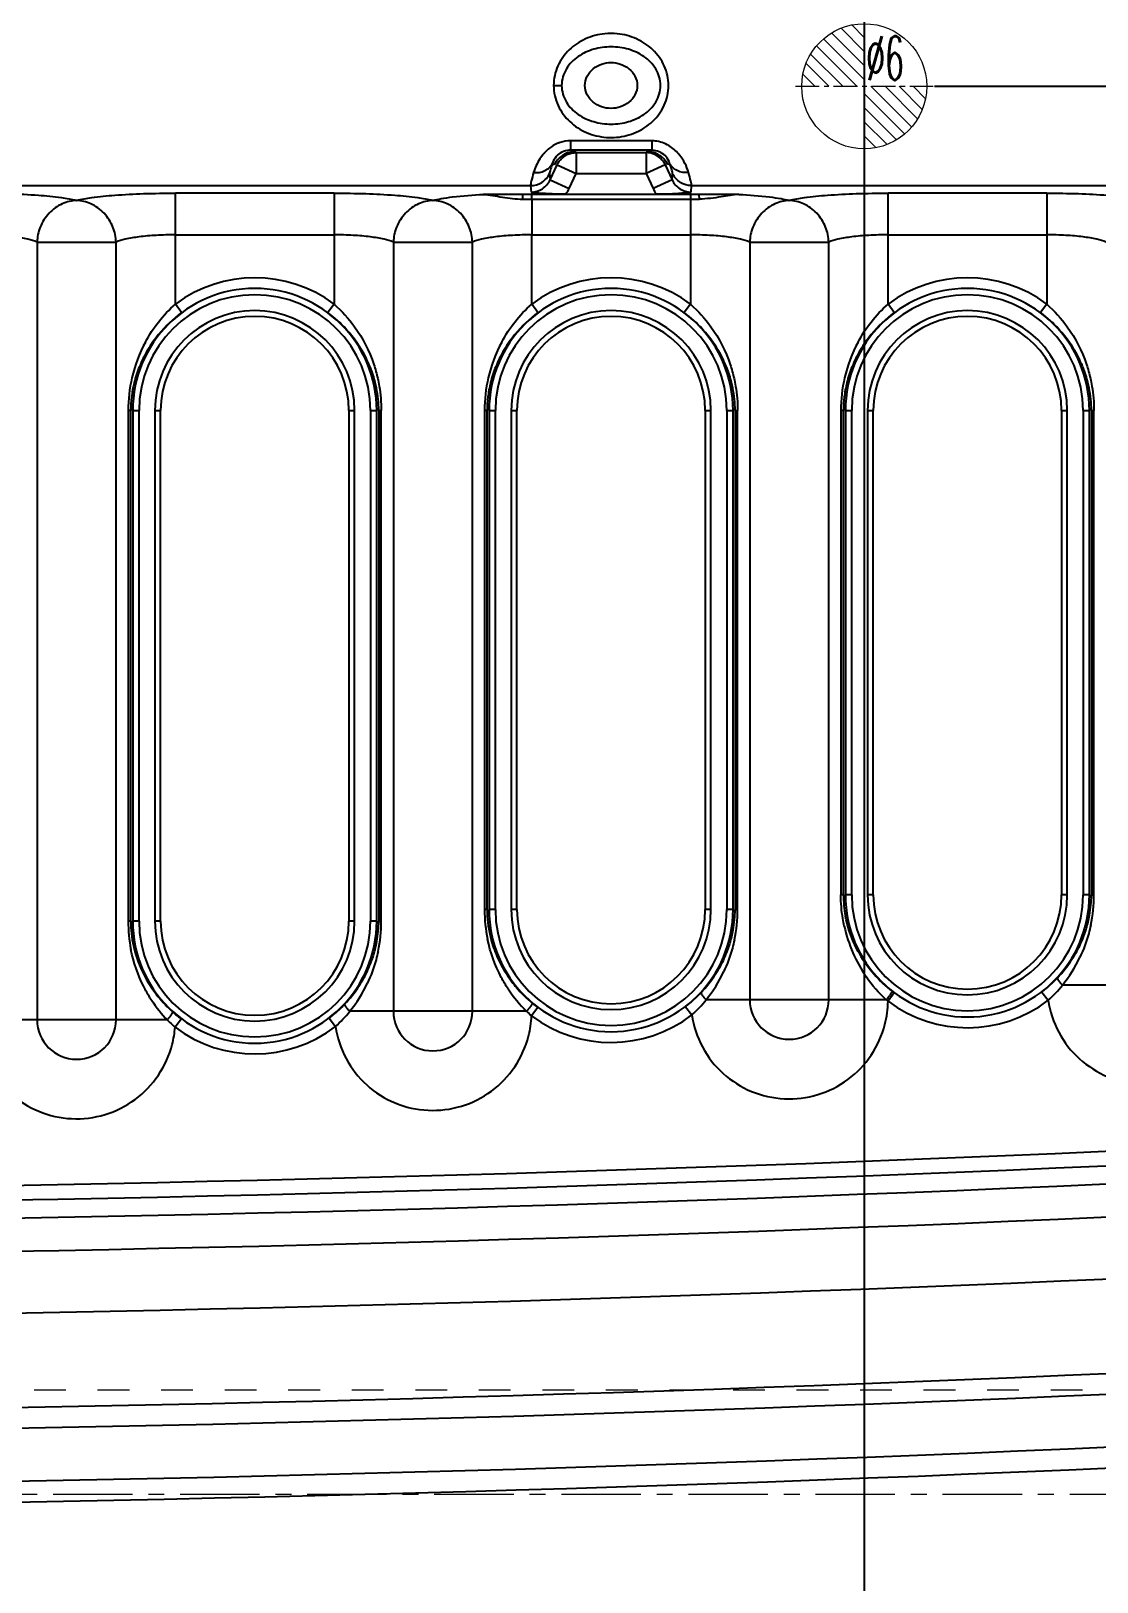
# Model space of a CAD drawing. Header units: millimetres. Extents: x 699 to 6116, y -3115 to -1923.
# Drawn here: x 1082.9 to 1134, y -2572.3 to -2497.9 of the extents above; entities that cross this region are included whole.
import ezdxf
from ezdxf.enums import TextEntityAlignment as Align

# ---------------------------------------------------------------- set-up
doc = ezdxf.new("R2010")
doc.units = ezdxf.units.MM
doc.header["$LTSCALE"] = 16.335
doc.header["$PDMODE"] = 3
doc.header["$PDSIZE"] = 0.3125
doc.linetypes.add('CENTER', pattern=[0.6, 0.375, -0.075, 0.075, -0.075])
doc.linetypes.add('HIDDEN', pattern=[0.2, 0.1, -0.1])
doc.layers.get('0').update_dxf_attribs({"linetype": 'CONTINUOUS'})
doc.layers.get('Defpoints').update_dxf_attribs({"linetype": 'CONTINUOUS'})
doc.layers.add('cool', color=153, linetype='HIDDEN', lineweight=9)
doc.layers.add('epin', color=13, linetype='CONTINUOUS', lineweight=9)
doc.styles.get("Standard").update_dxf_attribs({"font": 'txt', "width": 0.8})
doc.styles.add('TXT05', font='txt.shx', dxfattribs={"width": 0.5, "bigfont": 'gbcbig.shx'})
doc.dimstyles.get("Standard").update_dxf_attribs({"dimtxt": 0.15625, "dimasz": 0.1875, "dimexe": 0.125, "dimexo": 0.0625, "dimtad": 0, "dimtih": 1, "dimtoh": 1, "dimdsep": 46, "dimtxsty": 'Standard', "dimcen": 0.09, "dimadec": 0, "dimazin": 0, "dimtp": 0.01, "dimtm": 0.01, "dimtfac": 1, "dimtofl": 0, "dimtmove": 0, "dimatfit": 3, "dimfxl": 0, "dimtolj": 1, "dimarcsym": 0})

# ---------------------------------------------------------------- blocks, each defined once
blk = doc.blocks.new('epin_ejp_6')
at = {"layer": 'epin'}
h = blk.add_hatch(dxfattribs=at)
h.set_pattern_fill('_ANSI31', color=123, scale=0.15, angle=90, style=0)
h.set_pattern_definition([(135, (-2387.40246, 110.88073), (-0.3367596, -0.3367596), [])])
h.paths.add_polyline_path([(0, 3, 0.414214), (-3, 0), (0, 0)])
h.paths.add_polyline_path([(3, 0), (0, 0), (0, -3, 0.414214)])
at = {"layer": 'epin', "color": 1, "linetype": 'CENTER', "ltscale": 0.186593}
for p, q in [((0, -3.3), (0, 3.3)), ((-3.3, 0), (3.3, 0))]:
    blk.add_line(p, q, dxfattribs=at)
at = {"layer": 'epin'}
blk.add_circle((0, 0), 3, dxfattribs=at)
at = {"layer": 'epin', "color": 6, "style": 'TXT05', "width": 0.5}
blk.add_text('%%c6', height=2.1, dxfattribs=at).set_placement((0.995, 1.35), align=Align.MIDDLE)
blk = doc.blocks.new('*D749')
at = {"color": 4, "lineweight": -2}
blk.add_line((1126.21, -2500.543), (1336.786, -2500.543), dxfattribs=at)
at = {"layer": 'Defpoints', "color": 0}
for p in [(1045.847, -2423.043), (1126.147, -2500.543), (1336.786, -2500.543)]:
    blk.add_point(p, dxfattribs=at)
at = {"color": 6, "insert": (1352.119, -2500.543), "char_height": 10, "attachment_point": 5}
blk.add_mtext('\\A1;77.50', dxfattribs=at)
blk = doc.blocks.new('*D750')
at = {"color": 4, "lineweight": -2}
blk.add_line((1201.41, -2596.043), (1336.786, -2596.043), dxfattribs=at)
at = {"layer": 'Defpoints', "color": 0}
for p in [(1045.847, -2423.043), (1201.347, -2596.043), (1336.786, -2596.043)]:
    blk.add_point(p, dxfattribs=at)
at = {"color": 6, "insert": (1354.119, -2596.043), "char_height": 10, "attachment_point": 5}
blk.add_mtext('\\A1;173.00', dxfattribs=at)
blk = doc.blocks.new('*D751')
at = {"color": 4, "lineweight": -2}
blk.add_line((1195.847, -2601.605), (1195.847, -2674.578), dxfattribs=at)
at = {"layer": 'Defpoints', "color": 0}
for p in [(1045.847, -2423.043), (1195.847, -2601.543), (1195.847, -2674.578)]:
    blk.add_point(p, dxfattribs=at)
at = {"color": 6, "insert": (1195.847, -2691.244), "char_height": 10, "attachment_point": 5, "rotation": 90}
blk.add_mtext('\\A1;150.00', dxfattribs=at)
blk = doc.blocks.new('*D752')
at = {"color": 4, "lineweight": -2}
blk.add_line((1122.847, -2447.405), (1122.847, -2674.578), dxfattribs=at)
at = {"layer": 'Defpoints', "color": 0}
for p in [(1045.847, -2423.043), (1122.847, -2447.343), (1122.847, -2674.578)]:
    blk.add_point(p, dxfattribs=at)
at = {"color": 6, "insert": (1122.847, -2689.244), "char_height": 10, "attachment_point": 5, "rotation": 90}
blk.add_mtext('\\A1;77.00', dxfattribs=at)

msp = doc.modelspace()

# ---------------------------------------------------------------- linework, layer by layer
at = {"color": 7, "linetype": 'Continuous'}
for p, q in [((1107.945, -2500.505), (1108.33, -2500.505)), ((1112.65, -2503.157), (1108.754, -2503.157)), ((1108.754, -2503.157), (1108.754, -2503.61)), ((1112.65, -2503.157), (1112.65, -2503.61)), ((1108.452, -2503.823), (1108.45, -2503.823)), ((1112.65, -2503.61), (1108.754, -2503.61)), ((1108.754, -2503.61), (1108.849, -2503.69)), ((1108.849, -2503.69), (1109.023, -2503.69)), ((1109.023, -2503.722), (1112.38, -2503.722)), ((1109.023, -2503.722), (1109.023, -2504.728)), ((1112.38, -2503.69), (1112.554, -2503.69)), ((1112.38, -2503.722), (1112.38, -2504.728)), ((1112.65, -2503.61), (1112.554, -2503.69)), ((1112.954, -2503.823), (1112.952, -2503.823)), ((1107.777, -2505.025), (1108.113, -2504.303)), ((1107.895, -2504.233), (1107.979, -2504.303)), ((1108.113, -2504.303), (1109.023, -2504.728)), ((1113.29, -2504.303), (1112.38, -2504.728)), ((1113.29, -2504.303), (1113.627, -2505.025)), ((1113.508, -2504.233), (1113.425, -2504.303)), ((994.907, -2505.305), (1106.842, -2505.305)), ((1106.842, -2505.305), (1106.868, -2505.612)), ((1107.752, -2504.729), (1107.777, -2505.025)), ((1107.777, -2505.025), (1108.687, -2505.449)), ((1108.687, -2505.449), (1109.023, -2504.728)), ((1109.023, -2504.728), (1112.38, -2504.728)), ((1112.38, -2504.728), (1112.717, -2505.449)), ((1113.627, -2505.025), (1112.717, -2505.449)), ((1113.627, -2505.025), (1113.652, -2504.729)), ((1114.536, -2505.612), (1114.562, -2505.305)), ((1114.562, -2505.305), (1150.922, -2505.305)), ((1097.416, -2505.667), (1089.8, -2505.667)), ((1089.8, -2510.99), (1089.8, -2505.667)), ((1097.416, -2505.667), (1097.416, -2510.99)), ((1106.464, -2505.954), (1106.476, -2505.73)), ((1114.509, -2505.729), (1106.894, -2505.729)), ((1106.895, -2505.96), (1106.894, -2507.667)), ((1106.895, -2505.96), (1114.509, -2505.96)), ((1114.509, -2505.729), (1114.51, -2510.99)), ((1114.94, -2505.954), (1114.928, -2505.73)), ((1131.603, -2505.667), (1123.987, -2505.667)), ((1123.987, -2510.99), (1123.987, -2505.667)), ((1131.603, -2505.667), (1131.603, -2510.99)), ((1089.8, -2507.667), (1097.416, -2507.667)), ((1106.894, -2507.667), (1114.51, -2507.667)), ((1106.894, -2510.99), (1106.894, -2507.667)), ((1123.987, -2507.667), (1131.603, -2507.667)), ((1083.166, -2508.018), (1086.957, -2508.018)), ((1083.166, -2508.018), (1083.166, -2545.3)), ((1086.957, -2545.3), (1086.957, -2508.018)), ((1100.26, -2508.018), (1104.051, -2508.018)), ((1100.26, -2508.018), (1100.26, -2544.897)), ((1104.051, -2544.897), (1104.051, -2508.018)), ((1117.353, -2508.018), (1121.144, -2508.018)), ((1117.353, -2508.018), (1117.353, -2544.344)), ((1121.144, -2544.344), (1121.144, -2508.018)), ((1090.1, -2511.392), (1089.8, -2510.99)), ((1097.416, -2510.99), (1097.116, -2511.392)), ((1107.194, -2511.392), (1106.894, -2510.99)), ((1114.51, -2510.99), (1114.21, -2511.392)), ((1124.287, -2511.392), (1123.987, -2510.99)), ((1131.603, -2510.99), (1131.303, -2511.392)), ((1087.661, -2516.09), (1087.537, -2516.09)), ((1087.537, -2516.09), (1087.537, -2540.574)), ((1087.661, -2540.574), (1087.661, -2516.09)), ((1087.757, -2516.09), (1088.058, -2516.09)), ((1087.757, -2516.09), (1087.757, -2540.574)), ((1088.058, -2540.574), (1088.058, -2516.09)), ((1088.819, -2516.09), (1089.095, -2516.09)), ((1088.819, -2516.09), (1088.819, -2540.574)), ((1089.095, -2540.574), (1089.095, -2516.09)), ((1098.122, -2516.09), (1098.398, -2516.09)), ((1098.122, -2516.09), (1098.122, -2540.574)), ((1098.398, -2540.574), (1098.398, -2516.09)), ((1099.159, -2516.09), (1099.46, -2516.09)), ((1099.159, -2516.09), (1099.159, -2540.574)), ((1099.46, -2540.574), (1099.46, -2516.09)), ((1099.555, -2516.09), (1099.68, -2516.09)), ((1099.555, -2516.09), (1099.555, -2540.574)), ((1099.68, -2540.574), (1099.68, -2516.09)), ((1104.755, -2516.09), (1104.631, -2516.09)), ((1104.631, -2516.09), (1104.631, -2540.021)), ((1104.755, -2540.021), (1104.755, -2516.09)), ((1104.85, -2516.09), (1105.151, -2516.09)), ((1104.85, -2516.09), (1104.85, -2540.021)), ((1105.151, -2540.021), (1105.151, -2516.09)), ((1105.912, -2516.09), (1106.188, -2516.09)), ((1105.912, -2516.09), (1105.912, -2540.021)), ((1106.188, -2540.021), (1106.188, -2516.09)), ((1115.216, -2516.09), (1115.491, -2516.09)), ((1115.216, -2516.09), (1115.216, -2540.021)), ((1115.491, -2540.021), (1115.491, -2516.09)), ((1116.252, -2516.09), (1116.553, -2516.09)), ((1116.252, -2516.09), (1116.252, -2540.021)), ((1116.553, -2540.021), (1116.553, -2516.09)), ((1116.649, -2516.09), (1116.773, -2516.09)), ((1116.649, -2516.09), (1116.649, -2540.021)), ((1116.773, -2540.021), (1116.773, -2516.09)), ((1121.848, -2516.09), (1121.724, -2516.09)), ((1121.724, -2516.09), (1121.724, -2539.317)), ((1121.848, -2539.317), (1121.848, -2516.09)), ((1121.944, -2516.09), (1122.245, -2516.09)), ((1121.944, -2516.09), (1121.944, -2539.317)), ((1122.245, -2539.317), (1122.245, -2516.09)), ((1123.006, -2516.09), (1123.282, -2516.09)), ((1123.006, -2516.09), (1123.006, -2539.317)), ((1123.282, -2539.317), (1123.282, -2516.09)), ((1132.309, -2516.09), (1132.585, -2516.09)), ((1132.309, -2516.09), (1132.309, -2539.317)), ((1132.585, -2539.317), (1132.585, -2516.09)), ((1133.346, -2516.09), (1133.647, -2516.09)), ((1133.346, -2516.09), (1133.346, -2539.317)), ((1133.647, -2539.317), (1133.647, -2516.09)), ((1133.742, -2516.09), (1133.867, -2516.09)), ((1133.742, -2516.09), (1133.742, -2539.317)), ((1133.867, -2539.317), (1133.867, -2516.09)), ((1121.848, -2539.317), (1121.724, -2539.317)), ((1122.245, -2539.317), (1121.944, -2539.317)), ((1123.282, -2539.317), (1123.006, -2539.317)), ((1132.585, -2539.317), (1132.309, -2539.317)), ((1133.647, -2539.317), (1133.346, -2539.317)), ((1133.742, -2539.317), (1133.867, -2539.317)), ((1104.755, -2540.021), (1104.631, -2540.021)), ((1105.151, -2540.021), (1104.85, -2540.021)), ((1106.188, -2540.021), (1105.912, -2540.021)), ((1115.491, -2540.021), (1115.216, -2540.021)), ((1116.553, -2540.021), (1116.252, -2540.021)), ((1116.649, -2540.021), (1116.773, -2540.021)), ((1087.661, -2540.574), (1087.537, -2540.574)), ((1088.058, -2540.574), (1087.757, -2540.574)), ((1089.095, -2540.574), (1088.819, -2540.574)), ((1098.398, -2540.574), (1098.122, -2540.574)), ((1099.46, -2540.574), (1099.159, -2540.574)), ((1099.555, -2540.574), (1099.68, -2540.574)), ((1124.287, -2544.015), (1123.987, -2544.417)), ((1131.361, -2543.971), (1131.666, -2544.37)), ((1141.081, -2543.641), (1132.352, -2543.641)), ((1107.189, -2544.716), (1106.889, -2545.117)), ((1114.268, -2544.675), (1114.573, -2545.073)), ((1123.905, -2544.344), (1115.259, -2544.344)), ((1089.407, -2545.3), (1081.072, -2545.3)), ((1090.088, -2545.263), (1089.786, -2545.664)), ((1097.174, -2545.228), (1097.479, -2545.626)), ((1106.651, -2544.897), (1098.165, -2544.897))]:
    msp.add_line(p, q, dxfattribs=at)
for centre, radius, start, end in [((1110.702, -2501.034), 3.024, 84.32787, 95.71334), ((1110.702, -2499.979), 3.02, 265.76411, 275.02193), ((1112.649, -2504.718), 1.56, 80.67566, 89.98573), ((1109.032, -2505.141), 2.074, 136.64159, 138.91854), ((1108.948, -2505.059), 1.957, 127.73679, 136.7035), ((1108.895, -2504.734), 1.013, 115.92354, 154.94585), ((1109.023, -2504.724), 1.001, 111.68775, 133.43168), ((1112.38, -2504.725), 1.003, 46.58371, 89.99284), ((1112.651, -2504.565), 0.955, 82.49671, 90.08854), ((1112.509, -2504.734), 1.013, 25.05403, 64.07634), ((1108.661, -2504.447), 0.795, 156.55422, 164.43916), ((1106.893, -2490.117), 15.842, 268.4482, 270.00816), ((1106.892, -2591.063), 85.333, 89.99885, 90.27965), ((1106.85, -2504.592), 2.027, 326.66897, 334.99203), ((1114.553, -2504.593), 2.026, 205.00418, 213.33483), ((1114.51, -2590.956), 85.227, 89.71923, 90.00086), ((1114.51, -2490.06), 15.899, 269.99392, 271.54744), ((1093.608, -2516.09), 6.365, 53.25404, 126.74596), ((1110.702, -2516.09), 6.365, 53.25449, 126.74604), ((1127.795, -2516.09), 6.365, 53.25404, 126.74596), ((1093.608, -2516.09), 5.852, 0, 180), ((1093.608, -2516.09), 5.551, 0, 180), ((1110.702, -2516.09), 5.852, 0, 180), ((1110.702, -2516.09), 5.551, 0, 180), ((1127.795, -2516.09), 5.852, 0, 180), ((1127.795, -2516.09), 5.551, 0, 180), ((1093.608, -2516.09), 4.79, 0, 180), ((1110.702, -2516.09), 4.79, 0, 180), ((1127.795, -2516.09), 4.79, 0, 180), ((1093.842, -2516.417), 6.265, 126.67154, 140.62332), ((1093.608, -2516.09), 4.514, 0, 180), ((1093.368, -2516.424), 6.275, 42.45432, 53.32018), ((1110.936, -2516.417), 6.265, 126.67154, 140.62332), ((1110.702, -2516.09), 4.514, 0, 180), ((1110.461, -2516.424), 6.275, 42.45432, 53.32018), ((1128.029, -2516.417), 6.265, 126.67154, 140.62332), ((1127.795, -2516.09), 4.514, 0, 180), ((1127.555, -2516.424), 6.275, 42.45432, 53.32018), ((1094.402, -2516.057), 6.86, 151.70951, 167.07638), ((1093.713, -2516.309), 6.097, 140.63545, 149.13661), ((1111.496, -2516.057), 6.86, 151.70951, 167.07638), ((1110.806, -2516.309), 6.097, 140.63545, 149.13661), ((1128.589, -2516.057), 6.86, 151.70951, 167.07638), ((1127.9, -2516.309), 6.097, 140.63545, 149.13661), ((1093.565, -2516.22), 5.924, 149.14275, 157.86892), ((1110.659, -2516.22), 5.924, 149.14275, 157.86892), ((1127.752, -2516.22), 5.924, 149.14275, 157.86892), ((1093.387, -2516.147), 5.732, 157.87532, 165.89125), ((1110.48, -2516.147), 5.732, 157.87532, 165.89125), ((1127.574, -2516.147), 5.732, 157.87532, 165.89125), ((1094.522, -2516.094), 6.985, 167.0025, 179.96792), ((1093.225, -2516.105), 5.565, 165.90603, 173.29158), ((1093.925, -2516.107), 5.631, 0.17075, 11.28696), ((1111.616, -2516.094), 6.985, 167.0025, 179.96792), ((1110.319, -2516.105), 5.565, 165.90603, 173.29158), ((1111.018, -2516.107), 5.631, 0.17075, 11.28696), ((1128.709, -2516.094), 6.985, 167.0025, 179.96792), ((1127.412, -2516.105), 5.565, 165.90603, 173.29158), ((1128.112, -2516.107), 5.631, 0.17075, 11.28696), ((1093.117, -2516.09), 5.455, 173.30508, 179.99397), ((1110.21, -2516.09), 5.455, 173.30508, 179.99397), ((1127.304, -2516.09), 5.455, 173.30508, 179.99397), ((1127.449, -2539.304), 5.601, 180.13421, 190.56557), ((1127.795, -2539.317), 5.852, 180, 0), ((1127.795, -2539.317), 5.551, 180, 360), ((1127.795, -2539.317), 4.79, 180, 360), ((1127.795, -2539.317), 4.514, 180, 0), ((1126.944, -2539.317), 6.922, 347.91491, 0.00271), ((1111.578, -2540.021), 6.948, 179.99565, 191.79341), ((1110.43, -2539.997), 5.675, 180.23539, 192.81463), ((1110.702, -2540.021), 5.852, 180, 0), ((1110.702, -2540.021), 5.551, 180, 360), ((1110.702, -2540.021), 4.79, 180, 360), ((1110.702, -2540.021), 4.514, 180, 0), ((1109.851, -2540.021), 6.922, 347.91491, 0.00271), ((1094.497, -2540.571), 6.959, 180.02038, 191.24318), ((1093.32, -2540.553), 5.658, 180.21039, 192.28414), ((1093.608, -2540.574), 5.852, 180, 0), ((1093.608, -2540.574), 5.551, 180, 360), ((1093.608, -2540.574), 4.79, 180, 360), ((1093.608, -2540.574), 4.514, 180, 0), ((1092.757, -2540.574), 6.922, 347.91491, 0.00271), ((1128.577, -2539.355), 6.847, 192.30234, 214.77016), ((1128.15, -2539.311), 5.59, 339.44455, 346.63598), ((1093.963, -2540.568), 5.59, 339.44455, 346.63598), ((1111.057, -2540.015), 5.59, 339.44455, 346.63598), ((1127.923, -2539.218), 5.836, 331.24539, 339.36727), ((1093.736, -2540.474), 5.836, 331.24539, 339.36727), ((1110.744, -2539.845), 6.021, 204.68143, 217.09699), ((1110.829, -2539.921), 5.836, 331.24539, 339.36727), ((1127.9, -2539.098), 6.097, 209.83705, 221.28497), ((1127.176, -2539.447), 6.662, 320.98408, 334.63815), ((1127.614, -2539.055), 6.185, 326.92539, 331.30518), ((1093.63, -2540.41), 5.997, 203.72274, 215.74473), ((1093.427, -2540.312), 6.185, 326.92539, 331.30518), ((1110.083, -2540.151), 6.662, 320.98408, 334.63815), ((1110.52, -2539.759), 6.185, 326.92539, 331.30518), ((1128.031, -2538.988), 6.268, 221.26192, 232.32065), ((1092.989, -2540.704), 6.662, 320.98408, 334.63815), ((1111.131, -2540.29), 6.427, 213.33947, 225.80688), ((1128.13, -2538.869), 6.422, 232.26634, 233.24758), ((1094.084, -2540.805), 6.487, 212.01283, 222.72997), ((1111.027, -2539.585), 6.407, 230.2785, 233.20064), ((1119.249, -2544.344), 1.896, 180.00015, 359.99985), ((1119.249, -2544.344), 4.739, 345.50376, 359.12551), ((1127.602, -2540.262), 5.507, 227.83305, 228.96586), ((1127.795, -2539.317), 6.365, 233.24767, 307.45489), ((1085.062, -2545.3), 1.896, 180.00015, 359.99985), ((1094.034, -2540.846), 6.423, 222.76352, 223.90628), ((1093.478, -2541.44), 5.61, 223.46878, 225.30291), ((1093.338, -2541.584), 5.409, 225.29177, 228.95989), ((1093.902, -2540.176), 6.358, 228.35561, 231.56573), ((1093.97, -2540.092), 6.466, 231.56109, 233.09781), ((1102.155, -2544.897), 1.896, 180.00015, 359.99985), ((1110.491, -2540.977), 5.488, 225.59483, 228.97683), ((1102.155, -2544.897), 4.739, 345.50378, 357.34241), ((1110.702, -2540.021), 6.365, 233.19616, 307.45489), ((1085.062, -2545.3), 4.739, 345.50343, 355.59575), ((1093.608, -2540.574), 6.365, 233.09655, 307.45489), ((1045.847, -555.868), 1997.698, 265.604565, 274.395435), ((1045.847, -555.868), 1998.398, 265.604565, 274.395435), ((1045.847, -555.868), 1999.273, 265.604565, 274.395435), ((1045.847, -555.868), 2000.858, 265.604565, 274.395435), ((1045.847, -555.868), 2003.819, 265.604565, 274.395435), ((1045.847, -555.868), 2008.352, 265.604565, 274.395435), ((1045.847, -555.868), 2009.339, 265.604565, 274.395435), ((1045.847, -555.868), 2011.88, 265.604565, 274.395435), ((1045.847, -555.868), 2012.885, 265.604565, 274.395435)]:
    msp.add_arc(centre, radius, start, end, dxfattribs=at)
for points, knots in [([(1110.401, -2498.025), (1110.083, -2498.057), (1109.458, -2498.222), (1108.656, -2498.757), (1108.087, -2499.543), (1107.945, -2500.184), (1107.945, -2500.505)], [0, 0, 0, 0, 0.252231, 0.499459, 0.747286, 1, 1, 1, 1]), ([(1113.074, -2500.505), (1113.074, -2500.227), (1112.904, -2499.67), (1112.304, -2499.075), (1111.54, -2498.729), (1110.702, -2498.617), (1109.865, -2498.729), (1109.1, -2499.075), (1108.499, -2499.67), (1108.33, -2500.227), (1108.33, -2500.505)], [0, 0, 0, 0, 0.125692, 0.248804, 0.37272, 0.499947, 0.627175, 0.751093, 0.874204, 1, 1, 1, 1]), ([(1113.459, -2500.505), (1113.459, -2500.184), (1113.317, -2499.542), (1112.747, -2498.757), (1111.944, -2498.222), (1111.319, -2498.057), (1111.001, -2498.025)], [0, 0, 0, 0, 0.252578, 0.50044, 0.747713, 1, 1, 1, 1]), ([(1109.445, -2500.505), (1109.445, -2500.351), (1109.523, -2500.04), (1109.826, -2499.679), (1110.239, -2499.455), (1110.702, -2499.38), (1111.165, -2499.455), (1111.577, -2499.679), (1111.881, -2500.04), (1111.959, -2500.351), (1111.959, -2500.505)], [0, 0, 0, 0, 0.125273, 0.249681, 0.374348, 0.499998, 0.625649, 0.750316, 0.874725, 1, 1, 1, 1]), ([(1107.945, -2500.505), (1107.945, -2500.831), (1108.093, -2501.486), (1108.683, -2502.28), (1109.512, -2502.812), (1110.153, -2502.967), (1110.479, -2502.991)], [0, 0, 0, 0, 0.252464, 0.500169, 0.747561, 1, 1, 1, 1]), ([(1108.33, -2500.505), (1108.33, -2500.782), (1108.5, -2501.34), (1109.1, -2501.935), (1109.866, -2502.28), (1110.703, -2502.392), (1111.541, -2502.28), (1112.305, -2501.934), (1112.904, -2501.339), (1113.074, -2500.782), (1113.074, -2500.505)], [0, 0, 0, 0, 0.12581, 0.249018, 0.373016, 0.500233, 0.627385, 0.751253, 0.874314, 1, 1, 1, 1]), ([(1111.959, -2500.505), (1111.959, -2500.658), (1111.881, -2500.969), (1111.577, -2501.33), (1111.165, -2501.554), (1110.702, -2501.629), (1110.239, -2501.554), (1109.826, -2501.33), (1109.523, -2500.969), (1109.445, -2500.658), (1109.445, -2500.505)], [0, 0, 0, 0, 0.125273, 0.249681, 0.374348, 0.499998, 0.625649, 0.750316, 0.874725, 1, 1, 1, 1]), ([(1110.966, -2502.988), (1111.288, -2502.959), (1111.92, -2502.799), (1112.735, -2502.265), (1113.314, -2501.476), (1113.459, -2500.828), (1113.459, -2500.505)], [0, 0, 0, 0, 0.252338, 0.499632, 0.747398, 1, 1, 1, 1]), ([(1114.418, -2504.679), (1114.331, -2504.379), (1114.093, -2503.9), (1113.543, -2503.384), (1113.127, -2503.215), (1112.902, -2503.178)], [0, 0, 0, 0, 0.419109, 0.694063, 1, 1, 1, 1]), ([(1107.468, -2503.778), (1107.402, -2503.853), (1107.196, -2504.128), (1107.053, -2504.446), (1106.985, -2504.679)], [0, 0, 0, 0, 0.293028, 1, 1, 1, 1]), ([(1108.264, -2503.236), (1108.217, -2503.252), (1108.034, -2503.321), (1107.865, -2503.423), (1107.75, -2503.511)], [0, 0, 0, 0, 0.257893, 1, 1, 1, 1]), ([(1108.256, -2503.753), (1108.21, -2503.782), (1108.077, -2503.885), (1107.977, -2504.026), (1107.932, -2504.13)], [0, 0, 0, 0, 0.324542, 1, 1, 1, 1]), ([(1108.754, -2503.61), (1108.707, -2503.609), (1108.533, -2503.622), (1108.363, -2503.684), (1108.256, -2503.753)], [0, 0, 0, 0, 0.27182, 1, 1, 1, 1]), ([(1108.45, -2503.823), (1108.446, -2503.823), (1108.439, -2503.823), (1108.44, -2503.807), (1108.463, -2503.793), (1108.501, -2503.766), (1108.576, -2503.734), (1108.637, -2503.715), (1108.675, -2503.708)], [0, 0, 0, 0, 0.03338, 0.055741, 0.139126, 0.307065, 0.580667, 1, 1, 1, 1]), ([(1108.485, -2503.813), (1108.481, -2503.815), (1108.47, -2503.818), (1108.459, -2503.822), (1108.452, -2503.823)], [0, 0, 0, 0, 0.351875, 1, 1, 1, 1]), ([(1108.937, -2503.722), (1108.876, -2503.722), (1108.722, -2503.735), (1108.574, -2503.783), (1108.485, -2503.813)], [0, 0, 0, 0, 0.392081, 1, 1, 1, 1]), ([(1108.675, -2503.708), (1108.688, -2503.705), (1108.745, -2503.695), (1108.804, -2503.69), (1108.849, -2503.69)], [0, 0, 0, 0, 0.228819, 1, 1, 1, 1]), ([(1112.554, -2503.69), (1112.6, -2503.69), (1112.688, -2503.7), (1112.794, -2503.713), (1113.017, -2503.823), (1112.954, -2503.823)], [0, 0, 0, 0, 0.314614, 0.565598, 1, 1, 1, 1]), ([(1112.751, -2503.76), (1112.741, -2503.758), (1112.698, -2503.747), (1112.655, -2503.738), (1112.62, -2503.734)], [0, 0, 0, 0, 0.218802, 1, 1, 1, 1]), ([(1112.952, -2503.823), (1112.931, -2503.821), (1112.866, -2503.791), (1112.799, -2503.773), (1112.751, -2503.76)], [0, 0, 0, 0, 0.290003, 1, 1, 1, 1]), ([(1113.508, -2504.233), (1113.478, -2504.122), (1113.319, -2503.819), (1112.99, -2503.646), (1112.776, -2503.618)], [0, 0, 0, 0, 0.348001, 1, 1, 1, 1]), ([(1106.985, -2504.679), (1106.945, -2504.816), (1106.894, -2504.997), (1106.85, -2505.206), (1106.84, -2505.278), (1106.842, -2505.305)], [0, 0, 0, 0, 0.665407, 0.875292, 1, 1, 1, 1]), ([(1106.985, -2504.679), (1107.169, -2504.695), (1107.539, -2504.644), (1107.819, -2504.384), (1107.895, -2504.233)], [0, 0, 0, 0, 0.522337, 1, 1, 1, 1]), ([(1107.789, -2504.546), (1107.785, -2504.561), (1107.771, -2504.61), (1107.758, -2504.66), (1107.754, -2504.695)], [0, 0, 0, 0, 0.311222, 1, 1, 1, 1]), ([(1107.895, -2504.233), (1107.884, -2504.263), (1107.847, -2504.367), (1107.812, -2504.471), (1107.789, -2504.546)], [0, 0, 0, 0, 0.290956, 1, 1, 1, 1]), ([(1113.652, -2504.729), (1113.653, -2504.708), (1113.643, -2504.65), (1113.6, -2504.484), (1113.548, -2504.341), (1113.508, -2504.233)], [0, 0, 0, 0, 0.123367, 0.332805, 1, 1, 1, 1]), ([(1114.418, -2504.679), (1114.235, -2504.695), (1113.865, -2504.644), (1113.585, -2504.384), (1113.508, -2504.233)], [0, 0, 0, 0, 0.522338, 1, 1, 1, 1]), ([(1114.562, -2505.305), (1114.563, -2505.278), (1114.553, -2505.206), (1114.51, -2504.997), (1114.458, -2504.816), (1114.418, -2504.679)], [0, 0, 0, 0, 0.124728, 0.334597, 1, 1, 1, 1]), ([(1106.842, -2505.305), (1107.029, -2505.304), (1107.411, -2505.196), (1107.672, -2504.898), (1107.752, -2504.729)], [0, 0, 0, 0, 0.500608, 1, 1, 1, 1]), ([(1106.868, -2505.612), (1107.056, -2505.612), (1107.44, -2505.5), (1107.698, -2505.196), (1107.777, -2505.025)], [0, 0, 0, 0, 0.500459, 1, 1, 1, 1]), ([(1113.627, -2505.025), (1113.705, -2505.196), (1113.964, -2505.5), (1114.348, -2505.612), (1114.536, -2505.612)], [0, 0, 0, 0, 0.499533, 1, 1, 1, 1]), ([(1114.562, -2505.305), (1114.375, -2505.304), (1113.993, -2505.196), (1113.731, -2504.898), (1113.652, -2504.729)], [0, 0, 0, 0, 0.500609, 1, 1, 1, 1]), ([(1080.323, -2505.667), (1080.831, -2505.666), (1081.8, -2505.682), (1083.139, -2505.747), (1084.211, -2505.851), (1084.824, -2505.948), (1085.062, -2506.018)], [0, 0, 0, 0, 0.320374, 0.610618, 0.844066, 1, 1, 1, 1]), ([(1085.062, -2506.018), (1084.827, -2506.027), (1084.334, -2506.144), (1083.703, -2506.597), (1083.281, -2507.262), (1083.174, -2507.773), (1083.166, -2508.018)], [0, 0, 0, 0, 0.233579, 0.491555, 0.754782, 1, 1, 1, 1]), ([(1085.062, -2506.018), (1085.299, -2505.948), (1085.912, -2505.851), (1086.985, -2505.747), (1088.323, -2505.682), (1089.292, -2505.666), (1089.8, -2505.667)], [0, 0, 0, 0, 0.155949, 0.389404, 0.679649, 1, 1, 1, 1]), ([(1086.957, -2508.018), (1086.949, -2507.773), (1086.842, -2507.262), (1086.42, -2506.597), (1085.789, -2506.144), (1085.296, -2506.027), (1085.062, -2506.018)], [0, 0, 0, 0, 0.245218, 0.508445, 0.766421, 1, 1, 1, 1]), ([(1097.416, -2505.667), (1097.925, -2505.666), (1098.893, -2505.682), (1100.232, -2505.747), (1101.305, -2505.851), (1101.918, -2505.948), (1102.155, -2506.018)], [0, 0, 0, 0, 0.320373, 0.610617, 0.844065, 1, 1, 1, 1]), ([(1102.155, -2506.018), (1101.921, -2506.027), (1101.427, -2506.144), (1100.797, -2506.597), (1100.375, -2507.262), (1100.268, -2507.773), (1100.26, -2508.018)], [0, 0, 0, 0, 0.233579, 0.491555, 0.754782, 1, 1, 1, 1]), ([(1102.155, -2506.018), (1102.284, -2505.98), (1102.598, -2505.915), (1103.401, -2505.803), (1104.076, -2505.753), (1104.567, -2505.727)], [0, 0, 0, 0, 0.166376, 0.393599, 1, 1, 1, 1]), ([(1104.051, -2508.018), (1104.042, -2507.773), (1103.935, -2507.262), (1103.513, -2506.597), (1102.883, -2506.144), (1102.389, -2506.027), (1102.155, -2506.018)], [0, 0, 0, 0, 0.245219, 0.508446, 0.766421, 1, 1, 1, 1]), ([(1104.566, -2505.727), (1104.717, -2505.735), (1105.026, -2505.779), (1105.653, -2505.886), (1106.138, -2505.956), (1106.464, -2505.954)], [0, 0, 0, 0, 0.236936, 0.488719, 1, 1, 1, 1]), ([(1106.868, -2505.612), (1106.986, -2505.624), (1107.543, -2505.68), (1108.103, -2505.706), (1108.543, -2505.706)], [0, 0, 0, 0, 0.213127, 1, 1, 1, 1]), ([(1106.895, -2505.96), (1106.895, -2505.943), (1106.894, -2505.866), (1106.894, -2505.79), (1106.894, -2505.729)], [0, 0, 0, 0, 0.212705, 1, 1, 1, 1]), ([(1112.86, -2505.706), (1113.021, -2505.706), (1113.581, -2505.697), (1114.139, -2505.653), (1114.536, -2505.612)], [0, 0, 0, 0, 0.287231, 1, 1, 1, 1]), ([(1116.837, -2505.727), (1116.551, -2505.745), (1115.923, -2505.864), (1115.29, -2505.944), (1114.94, -2505.954)], [0, 0, 0, 0, 0.450175, 1, 1, 1, 1]), ([(1116.837, -2505.727), (1117.328, -2505.753), (1118.003, -2505.803), (1118.806, -2505.915), (1119.119, -2505.98), (1119.249, -2506.018)], [0, 0, 0, 0, 0.606441, 0.833644, 1, 1, 1, 1]), ([(1119.249, -2506.018), (1119.014, -2506.027), (1118.521, -2506.144), (1117.89, -2506.597), (1117.468, -2507.262), (1117.361, -2507.773), (1117.353, -2508.018)], [0, 0, 0, 0, 0.233578, 0.491553, 0.754781, 1, 1, 1, 1]), ([(1119.249, -2506.018), (1119.486, -2505.948), (1120.099, -2505.851), (1121.172, -2505.747), (1122.51, -2505.682), (1123.479, -2505.666), (1123.987, -2505.667)], [0, 0, 0, 0, 0.155948, 0.389403, 0.679648, 1, 1, 1, 1]), ([(1121.144, -2508.018), (1121.136, -2507.773), (1121.029, -2507.262), (1120.607, -2506.597), (1119.976, -2506.144), (1119.483, -2506.027), (1119.249, -2506.018)], [0, 0, 0, 0, 0.245218, 0.508445, 0.766421, 1, 1, 1, 1]), ([(1131.603, -2505.667), (1132.112, -2505.666), (1133.08, -2505.682), (1134.419, -2505.747), (1135.492, -2505.851), (1136.105, -2505.948), (1136.342, -2506.018)], [0, 0, 0, 0, 0.320374, 0.610618, 0.844066, 1, 1, 1, 1]), ([(1083.166, -2508.018), (1083.028, -2507.95), (1082.66, -2507.851), (1082.015, -2507.747), (1081.21, -2507.682), (1080.628, -2507.667), (1080.323, -2507.667)], [0, 0, 0, 0, 0.159969, 0.39318, 0.681951, 1, 1, 1, 1]), ([(1089.8, -2507.667), (1089.495, -2507.667), (1088.913, -2507.682), (1088.108, -2507.747), (1087.463, -2507.851), (1087.095, -2507.95), (1086.957, -2508.018)], [0, 0, 0, 0, 0.318055, 0.606823, 0.840028, 1, 1, 1, 1]), ([(1100.26, -2508.018), (1100.122, -2507.95), (1099.753, -2507.851), (1099.108, -2507.747), (1098.304, -2507.682), (1097.721, -2507.667), (1097.416, -2507.667)], [0, 0, 0, 0, 0.159969, 0.39318, 0.681951, 1, 1, 1, 1]), ([(1106.894, -2507.667), (1106.589, -2507.667), (1106.007, -2507.682), (1105.202, -2507.747), (1104.557, -2507.851), (1104.188, -2507.95), (1104.051, -2508.018)], [0, 0, 0, 0, 0.31799, 0.60679, 0.840021, 1, 1, 1, 1]), ([(1117.353, -2508.018), (1117.216, -2507.95), (1116.847, -2507.851), (1116.202, -2507.747), (1115.397, -2507.682), (1114.815, -2507.667), (1114.51, -2507.667)], [0, 0, 0, 0, 0.159954, 0.393168, 0.681995, 1, 1, 1, 1]), ([(1123.987, -2507.667), (1123.682, -2507.667), (1123.1, -2507.682), (1122.295, -2507.747), (1121.65, -2507.851), (1121.282, -2507.95), (1121.144, -2508.018)], [0, 0, 0, 0, 0.318055, 0.606823, 0.840028, 1, 1, 1, 1]), ([(1134.447, -2508.018), (1134.309, -2507.95), (1133.94, -2507.851), (1133.295, -2507.747), (1132.491, -2507.682), (1131.908, -2507.667), (1131.603, -2507.667)], [0, 0, 0, 0, 0.159969, 0.39318, 0.681951, 1, 1, 1, 1]), ([(1098.397, -2512.071), (1098.792, -2512.622), (1099.212, -2513.447), (1099.455, -2514.322), (1099.506, -2514.547)], [0, 0, 0, 0, 0.746536, 1, 1, 1, 1]), ([(1115.49, -2512.071), (1115.885, -2512.622), (1116.305, -2513.447), (1116.549, -2514.322), (1116.6, -2514.547)], [0, 0, 0, 0, 0.746536, 1, 1, 1, 1]), ([(1132.584, -2512.071), (1132.979, -2512.622), (1133.399, -2513.447), (1133.642, -2514.322), (1133.693, -2514.547)], [0, 0, 0, 0, 0.746536, 1, 1, 1, 1]), ([(1099.157, -2514.031), (1099.09, -2513.863), (1098.79, -2513.199), (1098.367, -2512.592), (1097.998, -2512.188)], [0, 0, 0, 0, 0.248204, 1, 1, 1, 1]), ([(1116.25, -2514.031), (1116.184, -2513.863), (1115.884, -2513.199), (1115.461, -2512.592), (1115.091, -2512.188)], [0, 0, 0, 0, 0.248204, 1, 1, 1, 1]), ([(1133.344, -2514.031), (1133.277, -2513.863), (1132.977, -2513.199), (1132.554, -2512.592), (1132.185, -2512.188)], [0, 0, 0, 0, 0.248204, 1, 1, 1, 1]), ([(1099.446, -2515.005), (1099.429, -2514.921), (1099.355, -2514.59), (1099.25, -2514.266), (1099.157, -2514.031)], [0, 0, 0, 0, 0.253093, 1, 1, 1, 1]), ([(1116.54, -2515.005), (1116.523, -2514.921), (1116.449, -2514.59), (1116.344, -2514.266), (1116.25, -2514.031)], [0, 0, 0, 0, 0.253093, 1, 1, 1, 1]), ([(1133.633, -2515.005), (1133.616, -2514.921), (1133.542, -2514.59), (1133.437, -2514.266), (1133.344, -2514.031)], [0, 0, 0, 0, 0.253093, 1, 1, 1, 1]), ([(1099.506, -2514.547), (1099.534, -2514.671), (1099.635, -2515.18), (1099.679, -2515.699), (1099.679, -2516.09)], [0, 0, 0, 0, 0.246522, 1, 1, 1, 1]), ([(1116.6, -2514.547), (1116.628, -2514.671), (1116.728, -2515.18), (1116.773, -2515.699), (1116.773, -2516.09)], [0, 0, 0, 0, 0.246522, 1, 1, 1, 1]), ([(1133.693, -2514.547), (1133.721, -2514.671), (1133.822, -2515.18), (1133.866, -2515.699), (1133.866, -2516.09)], [0, 0, 0, 0, 0.246522, 1, 1, 1, 1]), ([(1121.887, -2540.814), (1121.861, -2540.693), (1121.766, -2540.199), (1121.724, -2539.695), (1121.724, -2539.317)], [0, 0, 0, 0, 0.246665, 1, 1, 1, 1]), ([(1133.589, -2540.603), (1133.614, -2540.499), (1133.701, -2540.076), (1133.742, -2539.642), (1133.742, -2539.317)], [0, 0, 0, 0, 0.247439, 1, 1, 1, 1]), ([(1116.495, -2541.307), (1116.52, -2541.203), (1116.608, -2540.78), (1116.648, -2540.346), (1116.649, -2540.021)], [0, 0, 0, 0, 0.247439, 1, 1, 1, 1]), ([(1122.612, -2542.132), (1122.532, -2541.994), (1122.236, -2541.424), (1122.032, -2540.805), (1121.943, -2540.331)], [0, 0, 0, 0, 0.248329, 1, 1, 1, 1]), ([(1099.402, -2541.86), (1099.427, -2541.756), (1099.514, -2541.333), (1099.555, -2540.899), (1099.555, -2540.574)], [0, 0, 0, 0, 0.247439, 1, 1, 1, 1]), ([(1133.713, -2540.766), (1133.684, -2540.9), (1133.556, -2541.425), (1133.368, -2541.936), (1133.196, -2542.3)], [0, 0, 0, 0, 0.253593, 1, 1, 1, 1]), ([(1087.791, -2541.757), (1087.811, -2541.849), (1087.9, -2542.213), (1088.027, -2542.567), (1088.139, -2542.823)], [0, 0, 0, 0, 0.253218, 1, 1, 1, 1]), ([(1105.762, -2543.822), (1105.644, -2543.644), (1105.206, -2542.901), (1104.91, -2542.076), (1104.777, -2541.441)], [0, 0, 0, 0, 0.247569, 1, 1, 1, 1]), ([(1104.896, -2541.256), (1104.918, -2541.352), (1105.015, -2541.729), (1105.152, -2542.095), (1105.273, -2542.359)], [0, 0, 0, 0, 0.253211, 1, 1, 1, 1]), ([(1116.619, -2541.47), (1116.591, -2541.604), (1116.463, -2542.129), (1116.275, -2542.64), (1116.102, -2543.004)], [0, 0, 0, 0, 0.253593, 1, 1, 1, 1]), ([(1088.584, -2544.244), (1088.475, -2544.069), (1088.067, -2543.343), (1087.793, -2542.543), (1087.671, -2541.928)], [0, 0, 0, 0, 0.247217, 1, 1, 1, 1]), ([(1099.526, -2542.023), (1099.497, -2542.157), (1099.369, -2542.682), (1099.181, -2543.193), (1099.009, -2543.557)], [0, 0, 0, 0, 0.253593, 1, 1, 1, 1]), ([(1131.361, -2543.971), (1131.429, -2543.92), (1131.691, -2543.711), (1131.936, -2543.482), (1132.108, -2543.3)], [0, 0, 0, 0, 0.253316, 1, 1, 1, 1]), ([(1132.108, -2543.3), (1132.103, -2543.315), (1132.124, -2543.363), (1132.17, -2543.437), (1132.252, -2543.535), (1132.317, -2543.605), (1132.352, -2543.641)], [0, 0, 0, 0, 0.109733, 0.32764, 0.642555, 1, 1, 1, 1]), ([(1088.762, -2543.913), (1088.828, -2544.005), (1089.104, -2544.368), (1089.421, -2544.7), (1089.678, -2544.927)], [0, 0, 0, 0, 0.247858, 1, 1, 1, 1]), ([(1105.941, -2543.476), (1106.013, -2543.571), (1106.312, -2543.945), (1106.655, -2544.284), (1106.933, -2544.513)], [0, 0, 0, 0, 0.247744, 1, 1, 1, 1]), ([(1114.268, -2544.675), (1114.335, -2544.624), (1114.597, -2544.415), (1114.843, -2544.186), (1115.015, -2544.004)], [0, 0, 0, 0, 0.253316, 1, 1, 1, 1]), ([(1115.015, -2544.004), (1115.009, -2544.019), (1115.03, -2544.067), (1115.077, -2544.141), (1115.159, -2544.239), (1115.223, -2544.309), (1115.259, -2544.344)], [0, 0, 0, 0, 0.109733, 0.32764, 0.642555, 1, 1, 1, 1]), ([(1124.199, -2543.948), (1124.194, -2543.963), (1124.16, -2544.004), (1124.101, -2544.091), (1124.009, -2544.209), (1123.941, -2544.298), (1123.905, -2544.344)], [0, 0, 0, 0, 0.093743, 0.316731, 0.64333, 1, 1, 1, 1]), ([(1097.174, -2545.228), (1097.242, -2545.177), (1097.504, -2544.968), (1097.749, -2544.739), (1097.921, -2544.557)], [0, 0, 0, 0, 0.253316, 1, 1, 1, 1]), ([(1097.921, -2544.557), (1097.916, -2544.572), (1097.937, -2544.62), (1097.983, -2544.694), (1098.065, -2544.792), (1098.13, -2544.862), (1098.165, -2544.897)], [0, 0, 0, 0, 0.109733, 0.32764, 0.642555, 1, 1, 1, 1]), ([(1106.933, -2544.513), (1106.933, -2544.529), (1106.897, -2544.572), (1106.846, -2544.656), (1106.754, -2544.769), (1106.687, -2544.854), (1106.651, -2544.897)], [0, 0, 0, 0, 0.096258, 0.319033, 0.643625, 1, 1, 1, 1]), ([(1131.666, -2544.37), (1131.749, -2544.901), (1132.093, -2545.945), (1133.105, -2547.243), (1134.497, -2548.12), (1136.103, -2548.479), (1137.736, -2548.277), (1139.205, -2547.538), (1140.347, -2546.352), (1140.789, -2545.346), (1140.93, -2544.827)], [0, 0, 0, 0, 0.124983, 0.24998, 0.374974, 0.499965, 0.62496, 0.749966, 0.874976, 1, 1, 1, 1]), ([(1089.678, -2544.927), (1089.681, -2544.942), (1089.648, -2544.989), (1089.599, -2545.069), (1089.509, -2545.179), (1089.443, -2545.258), (1089.407, -2545.3)], [0, 0, 0, 0, 0.100175, 0.322782, 0.644792, 1, 1, 1, 1]), ([(1114.573, -2545.073), (1114.656, -2545.605), (1114.999, -2546.649), (1116.011, -2547.946), (1117.404, -2548.824), (1119.009, -2549.183), (1120.643, -2548.981), (1122.112, -2548.242), (1123.254, -2547.056), (1123.695, -2546.05), (1123.837, -2545.531)], [0, 0, 0, 0, 0.124983, 0.24998, 0.374973, 0.499963, 0.624958, 0.749964, 0.874975, 1, 1, 1, 1]), ([(1080.386, -2546.029), (1080.469, -2546.56), (1080.812, -2547.605), (1081.824, -2548.902), (1083.216, -2549.779), (1084.822, -2550.138), (1086.455, -2549.936), (1087.925, -2549.197), (1089.066, -2548.011), (1089.508, -2547.005), (1089.649, -2546.486)], [0, 0, 0, 0, 0.124984, 0.249981, 0.374972, 0.499961, 0.624955, 0.749961, 0.874975, 1, 1, 1, 1]), ([(1097.479, -2545.627), (1097.562, -2546.158), (1097.906, -2547.202), (1098.918, -2548.499), (1100.31, -2549.377), (1101.916, -2549.736), (1103.549, -2549.534), (1105.018, -2548.795), (1106.16, -2547.609), (1106.602, -2546.603), (1106.743, -2546.084)], [0, 0, 0, 0, 0.124983, 0.24998, 0.374972, 0.49996, 0.624954, 0.74996, 0.874974, 1, 1, 1, 1])]:
    msp.add_open_spline(points, degree=3, knots=knots, dxfattribs=at)
for points in [[(1108.754, -2503.157), (1108.589, -2503.157), (1108.421, -2503.184), (1108.264, -2503.236)], [(1108.653, -2503.793), (1108.77, -2503.747), (1108.898, -2503.722), (1109.023, -2503.722)], [(1112.62, -2503.734), (1112.57, -2503.726), (1112.518, -2503.722), (1112.467, -2503.722)], [(1108.113, -2504.303), (1108.166, -2504.189), (1108.243, -2504.083), (1108.334, -2503.997)], [(1113.069, -2503.997), (1113.161, -2504.083), (1113.237, -2504.189), (1113.29, -2504.303)], [(1107.754, -2504.695), (1107.752, -2504.706), (1107.751, -2504.718), (1107.752, -2504.729)], [(1106.476, -2505.73), (1105.839, -2505.733), (1105.203, -2505.736), (1104.567, -2505.727)], [(1116.837, -2505.727), (1116.201, -2505.736), (1115.564, -2505.733), (1114.928, -2505.73)], [(1088.362, -2512.806), (1088.728, -2512.126), (1089.218, -2511.497), (1089.8, -2510.99)], [(1097.416, -2510.99), (1097.783, -2511.309), (1098.113, -2511.676), (1098.397, -2512.071)], [(1105.455, -2512.806), (1105.821, -2512.126), (1106.312, -2511.497), (1106.894, -2510.99)], [(1114.51, -2510.99), (1114.877, -2511.309), (1115.207, -2511.676), (1115.49, -2512.071)], [(1122.549, -2512.806), (1122.915, -2512.126), (1123.405, -2511.497), (1123.987, -2510.99)], [(1131.603, -2510.99), (1131.97, -2511.309), (1132.3, -2511.676), (1132.584, -2512.071)], [(1132.108, -2543.3), (1132.364, -2543.033), (1132.595, -2542.74), (1132.796, -2542.431)], [(1115.015, -2544.004), (1115.271, -2543.737), (1115.501, -2543.444), (1115.703, -2543.134)], [(1123.905, -2544.344), (1123.548, -2544.022), (1123.228, -2543.655), (1122.953, -2543.26)], [(1097.921, -2544.557), (1098.177, -2544.29), (1098.408, -2543.997), (1098.609, -2543.687)], [(1131.666, -2544.369), (1131.918, -2544.151), (1132.145, -2543.902), (1132.352, -2543.641)], [(1114.573, -2545.073), (1114.825, -2544.855), (1115.051, -2544.606), (1115.259, -2544.344)], [(1097.479, -2545.626), (1097.731, -2545.408), (1097.958, -2545.159), (1098.165, -2544.897)]]:
    msp.add_open_spline(points, degree=3, dxfattribs=at)
at = {"layer": 'cool', "ltscale": 0.932966}
msp.add_line((775.177, -2563.043), (1316.517, -2563.043), dxfattribs=at)
at = {"layer": 'cool', "color": 1, "linetype": 'CENTER', "ltscale": 0.621977}
msp.add_line((760.847, -2568.043), (1330.847, -2568.043), dxfattribs=at)

# ---------------------------------------------------------------- block references
at = {"layer": 'epin'}
msp.add_blockref('epin_ejp_6', (1122.847, -2500.543), dxfattribs=at)

# ---------------------------------------------------------------- dimensions: what is measured, and where the dimension line sits
for feature_location, offset, dtype, picture, middle in [((1126.147, -2500.543), (210.639, 0), 0, '*D749', (1352.119, -2500.543)), ((1201.347, -2596.043), (135.439, 0), 0, '*D750', (1354.119, -2596.043)), ((1195.847, -2601.543), (0, -73.035), 1, '*D751', (1195.847, -2691.244)), ((1122.847, -2447.343), (0, -227.235), 1, '*D752', (1122.847, -2689.244))]:
    dim = msp.add_ordinate_dim(feature_location=feature_location, offset=offset, dtype=dtype, origin=(1045.847, -2423.043), dimstyle='Standard', override={"dimtxt": 10, "dimasz": 10, "dimgap": 0, "dimtih": 0, "dimtoh": 0, "dimzin": 0, "dimcen": 0, "dimclrd": 4, "dimclre": 4, "dimclrt": 6, "dimadec": 2, "dimtp": 0, "dimtm": 0, "dimtzin": 0})
    dim.commit()
    dim.dimension.update_dxf_attribs({"geometry": picture, "text_midpoint": middle})

doc.saveas('drawing.dxf')
